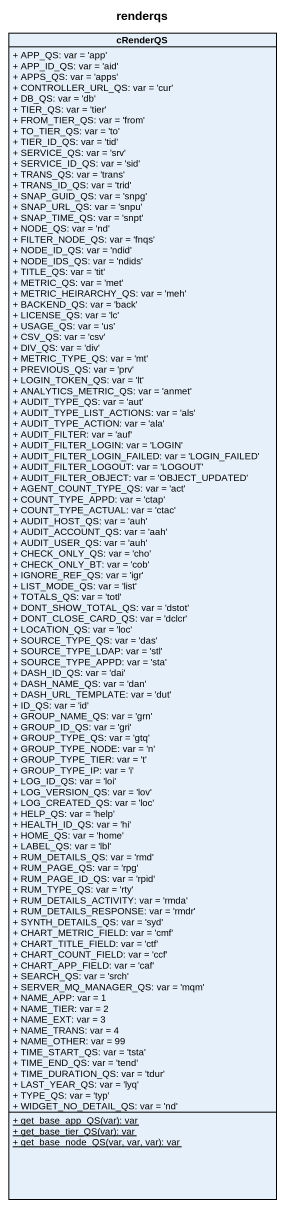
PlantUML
@startuml
title renderqs
hide circle
hide empty members
skinparam classAttributeIconSize 0
class cRenderQS {
  + APP_QS: var = 'app'
  + APP_ID_QS: var = 'aid'
  + APPS_QS: var = 'apps'
  + CONTROLLER_URL_QS: var = 'cur'
  + DB_QS: var = 'db'
  + TIER_QS: var = 'tier'
  + FROM_TIER_QS: var = 'from'
  + TO_TIER_QS: var = 'to'
  + TIER_ID_QS: var = 'tid'
  + SERVICE_QS: var = 'srv'
  + SERVICE_ID_QS: var = 'sid'
  + TRANS_QS: var = 'trans'
  + TRANS_ID_QS: var = 'trid'
  + SNAP_GUID_QS: var = 'snpg'
  + SNAP_URL_QS: var = 'snpu'
  + SNAP_TIME_QS: var = 'snpt'
  + NODE_QS: var = 'nd'
  + FILTER_NODE_QS: var = 'fnqs'
  + NODE_ID_QS: var = 'ndid'
  + NODE_IDS_QS: var = 'ndids'
  + TITLE_QS: var = 'tit'
  + METRIC_QS: var = 'met'
  + METRIC_HEIRARCHY_QS: var = 'meh'
  + BACKEND_QS: var = 'back'
  + LICENSE_QS: var = 'lc'
  + USAGE_QS: var = 'us'
  + CSV_QS: var = 'csv'
  + DIV_QS: var = 'div'
  + METRIC_TYPE_QS: var = 'mt'
  + PREVIOUS_QS: var = 'prv'
  + LOGIN_TOKEN_QS: var = 'lt'
  + ANALYTICS_METRIC_QS: var = 'anmet'
  + AUDIT_TYPE_QS: var = 'aut'
  + AUDIT_TYPE_LIST_ACTIONS: var = 'als'
  + AUDIT_TYPE_ACTION: var = 'ala'
  + AUDIT_FILTER: var = 'auf'
  + AUDIT_FILTER_LOGIN: var = 'LOGIN'
  + AUDIT_FILTER_LOGIN_FAILED: var = 'LOGIN_FAILED'
  + AUDIT_FILTER_LOGOUT: var = 'LOGOUT'
  + AUDIT_FILTER_OBJECT: var = 'OBJECT_UPDATED'
  + AGENT_COUNT_TYPE_QS: var = 'act'
  + COUNT_TYPE_APPD: var = 'ctap'
  + COUNT_TYPE_ACTUAL: var = 'ctac'
  + AUDIT_HOST_QS: var = 'auh'
  + AUDIT_ACCOUNT_QS: var = 'aah'
  + AUDIT_USER_QS: var = 'auh'
  + CHECK_ONLY_QS: var = 'cho'
  + CHECK_ONLY_BT: var = 'cob'
  + IGNORE_REF_QS: var = 'igr'
  + LIST_MODE_QS: var = 'list'
  + TOTALS_QS: var = 'totl'
  + DONT_SHOW_TOTAL_QS: var = 'dstot'
  + DONT_CLOSE_CARD_QS: var = 'dclcr'
  + LOCATION_QS: var = 'loc'
  + SOURCE_TYPE_QS: var = 'das'
  + SOURCE_TYPE_LDAP: var = 'stl'
  + SOURCE_TYPE_APPD: var = 'sta'
  + DASH_ID_QS: var = 'dai'
  + DASH_NAME_QS: var = 'dan'
  + DASH_URL_TEMPLATE: var = 'dut'
  + ID_QS: var = 'id'
  + GROUP_NAME_QS: var = 'grn'
  + GROUP_ID_QS: var = 'gri'
  + GROUP_TYPE_QS: var = 'gtq'
  + GROUP_TYPE_NODE: var = 'n'
  + GROUP_TYPE_TIER: var = 't'
  + GROUP_TYPE_IP: var = 'i'
  + LOG_ID_QS: var = 'loi'
  + LOG_VERSION_QS: var = 'lov'
  + LOG_CREATED_QS: var = 'loc'
  + HELP_QS: var = 'help'
  + HEALTH_ID_QS: var = 'hi'
  + HOME_QS: var = 'home'
  + LABEL_QS: var = 'lbl'
  + RUM_DETAILS_QS: var = 'rmd'
  + RUM_PAGE_QS: var = 'rpg'
  + RUM_PAGE_ID_QS: var = 'rpid'
  + RUM_TYPE_QS: var = 'rty'
  + RUM_DETAILS_ACTIVITY: var = 'rmda'
  + RUM_DETAILS_RESPONSE: var = 'rmdr'
  + SYNTH_DETAILS_QS: var = 'syd'
  + CHART_METRIC_FIELD: var = 'cmf'
  + CHART_TITLE_FIELD: var = 'ctf'
  + CHART_COUNT_FIELD: var = 'ccf'
  + CHART_APP_FIELD: var = 'caf'
  + SEARCH_QS: var = 'srch'
  + SERVER_MQ_MANAGER_QS: var = 'mqm'
  + NAME_APP: var = 1
  + NAME_TIER: var = 2
  + NAME_EXT: var = 3
  + NAME_TRANS: var = 4
  + NAME_OTHER: var = 99
  + TIME_START_QS: var = 'tsta'
  + TIME_END_QS: var = 'tend'
  + TIME_DURATION_QS: var = 'tdur'
  + LAST_YEAR_QS: var = 'lyq'
  + TYPE_QS: var = 'typ'
  + WIDGET_NO_DETAIL_QS: var = 'nd'
  {static} + get_base_app_QS(var): var
  {static} + get_base_tier_QS(var): var
  {static} + get_base_node_QS(var, var, var): var
}
@enduml
